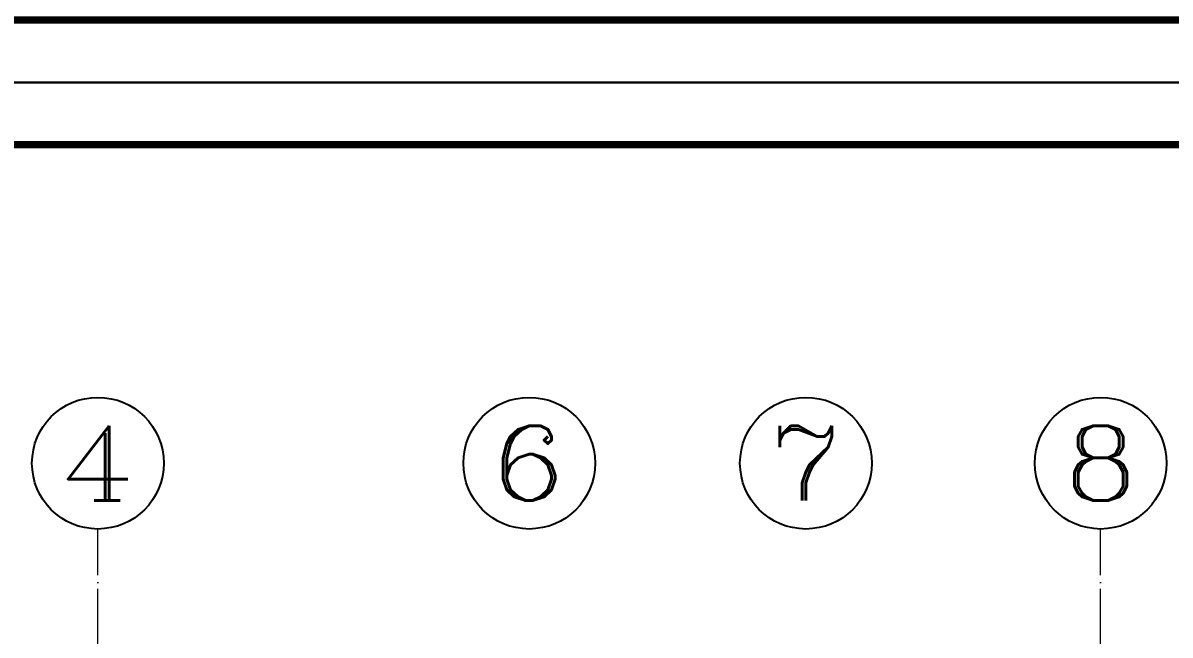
# Model space of a CAD drawing. Header units: inches. Extents: x -50945 to 250244, y -404780 to 18493.
# Drawn here: x 104254 to 111220, y -385662 to -381943 of the extents above; entities that cross this region are included whole.
import ezdxf
from ezdxf.enums import TextEntityAlignment as Align

# ---------------------------------------------------------------- set-up
doc = ezdxf.new("R2010")
doc.units = ezdxf.units.IN
doc.header["$MEASUREMENT"] = 0
doc.linetypes.add('DOTE', pattern=[2.42, 2, -0.2, 0.02, -0.2])
for name, color, linetype in [('15开关布置图-YJ', 2, 'Continuous'), ('AXIS', 1, 'Continuous'), ('AXIS_TEXT', 7, 'Continuous'), ('A图框', 7, 'Continuous'), ('D-ARCHI', 250, 'Continuous')]:
    doc.layers.add(name, color=color, linetype=linetype)
doc.styles.add('_TCH_AXIS', font='COMPLEX', dxfattribs={"bigfont": 'GBCBIG'})
doc.styles.add('COMPLEX', font='COMPLEX')

# ---------------------------------------------------------------- blocks, each defined once
blk = doc.blocks.new('gegeg')
at = {"layer": 'A图框'}
blk.add_lwpolyline([(162587.3, -39217.7), (162587.3, -60007.7), (133187.3, -60007.7), (133187.3, -39217.7)], close=True, dxfattribs=at)
at = {"layer": 'A图框', "const_width": 42}
blk.add_lwpolyline([(133537.3, -40124.6), (133537.3, -39567.7), (162237.3, -39567.7), (162237.3, -57907.7)], dxfattribs=at)
blk.add_lwpolyline([(133537.3, -58257.7), (162237.3, -58257.7), (162237.3, -59657.7), (133537.3, -59657.7)], close=True, dxfattribs=at)
blk = doc.blocks.new('_AXISO')
blk.add_circle((0, 0), 0.5)
at = {"layer": 'AXIS_TEXT', "style": 'COMPLEX', "width": 1.041667}
blk.add_attdef('A', text='', height=0.56, dxfattribs=at).set_placement((-0.25, -0.28), (0.25, -0.28), align=Align.FIT)

msp = doc.modelspace()

# ---------------------------------------------------------------- linework, layer by layer
at = {"layer": 'D-ARCHI', "color": 251, "linetype": 'DOTE', "lineweight": 5, "ltscale": 200}
for p, q in [((104708.67, -392558.07), (104708.67, -385017.83)), ((110798.67, -392558.07), (110798.67, -385017.83))]:
    msp.add_line(p, q, dxfattribs=at)

# ---------------------------------------------------------------- block references
at = {"layer": '15开关布置图-YJ', "color": 2, "xscale": 1.081091401797356, "yscale": 1.081091401797356, "zscale": 1.081091401797356}
for p in [(-52664.31, -317429.97), (-52664.31, -339905.86)]:
    msp.add_blockref('gegeg', p, dxfattribs=at)
at = {"layer": 'AXIS'}
ref = msp.add_blockref('_AXISO', (104708.67, -384617.83), dxfattribs=dict(at, xscale=800, yscale=800, zscale=800))
ref.add_attrib('A', '4', dxfattribs={"layer": 'AXIS_TEXT', "height": 452.55, "style": '_TCH_AXIS', "width": 1.3125}).set_placement((104482.4, -384844.1), (104934.95, -384844.1), align=Align.FIT)
ref = msp.add_blockref('_AXISO', (107328.37, -384617.83), dxfattribs=dict(at, xscale=800, yscale=800, zscale=800))
ref.add_attrib('A', '6', dxfattribs={"layer": 'AXIS_TEXT', "height": 452.55, "style": '_TCH_AXIS', "width": 1.5}).set_placement((107102.1, -384844.1), (107554.64, -384844.1), align=Align.FIT)
ref = msp.add_blockref('_AXISO', (109008.37, -384617.83), dxfattribs=dict(at, xscale=800, yscale=800, zscale=800))
ref.add_attrib('A', '7', dxfattribs={"layer": 'AXIS_TEXT', "height": 452.55, "style": '_TCH_AXIS', "width": 1.5}).set_placement((108782.1, -384844.1), (109234.64, -384844.1), align=Align.FIT)
ref = msp.add_blockref('_AXISO', (110798.67, -384617.83), dxfattribs=dict(at, xscale=800, yscale=800, zscale=800))
ref.add_attrib('A', '8', dxfattribs={"layer": 'AXIS_TEXT', "height": 452.55, "style": '_TCH_AXIS', "width": 1.5}).set_placement((110572.4, -384844.1), (111024.95, -384844.1), align=Align.FIT)

doc.saveas('drawing.dxf')
